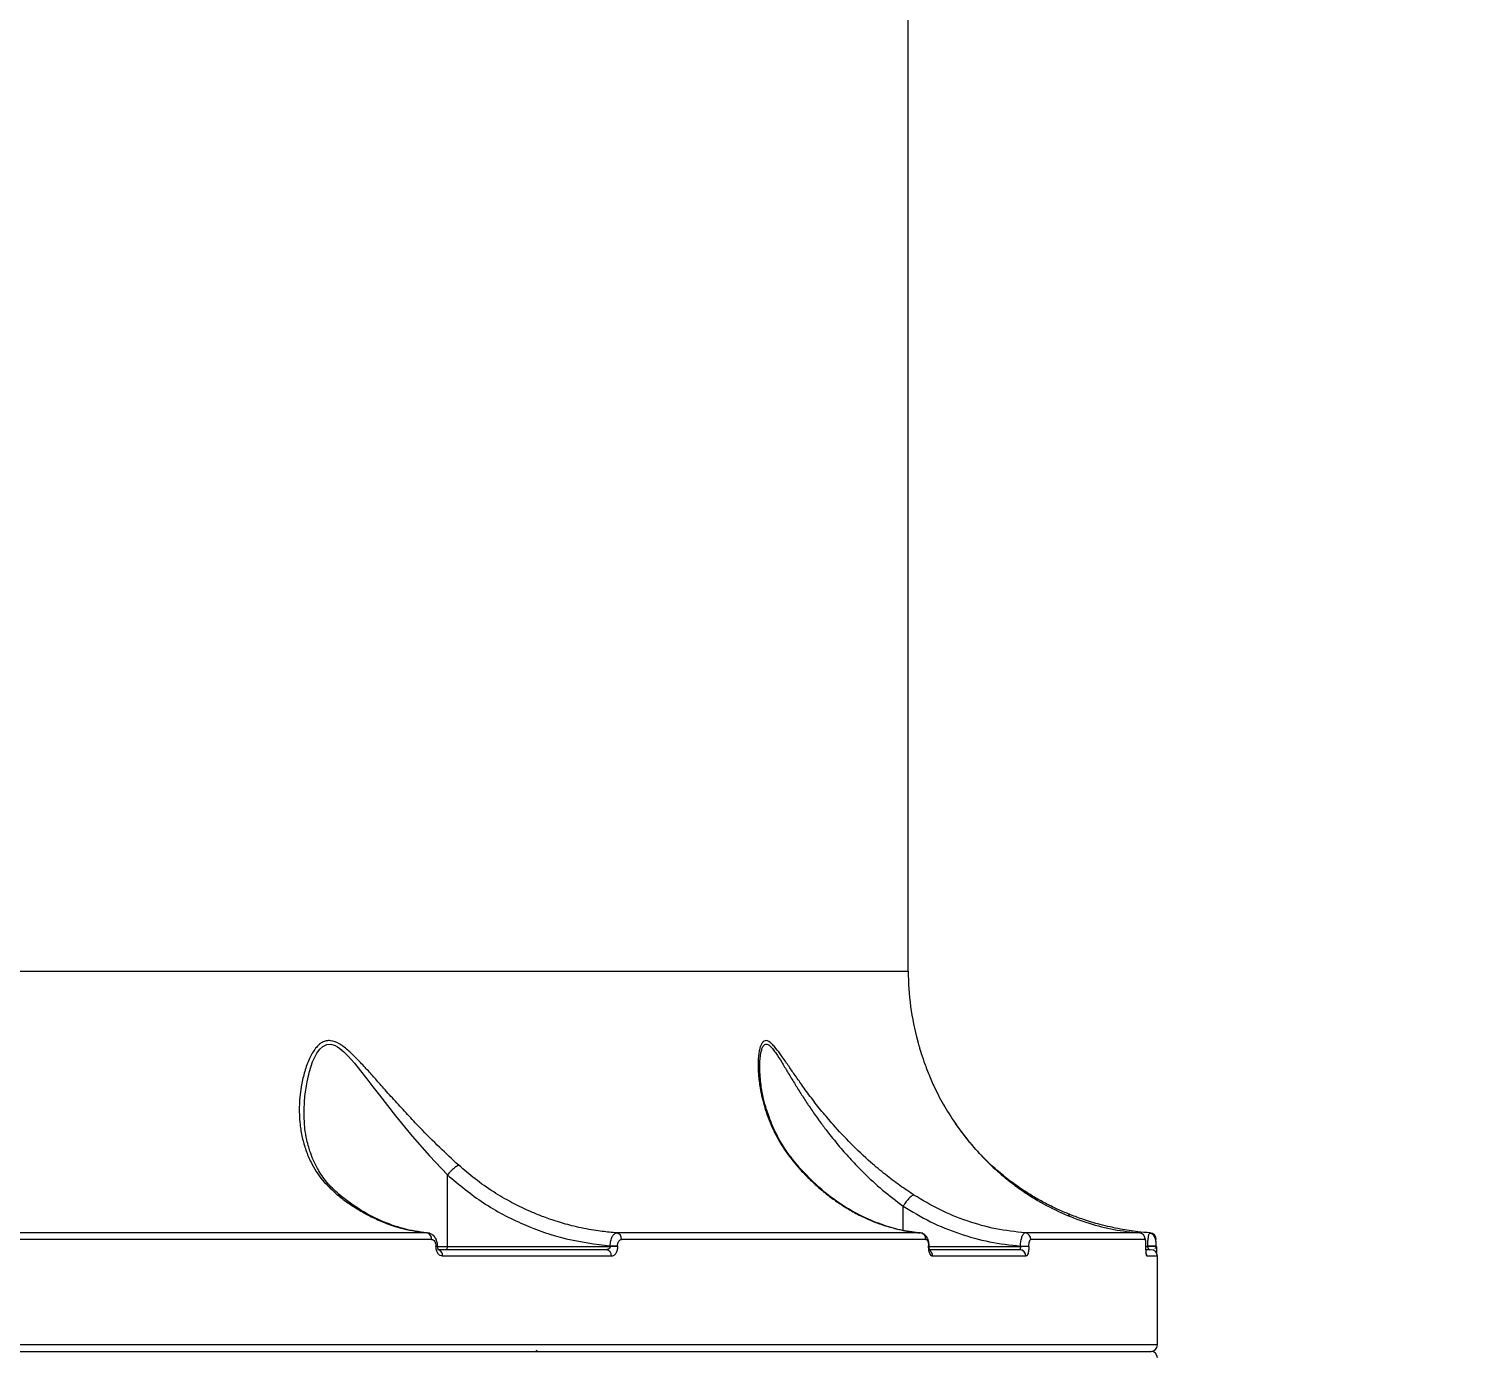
# Model space of a CAD drawing. Header units: millimetres. Extents: x -8045 to 6871, y -5915 to 5473.
# Drawn here: x -1678.8 to -1457.7, y 55.8 to 258.3 of the extents above; entities that cross this region are included whole.
import ezdxf

# ---------------------------------------------------------------- set-up
doc = ezdxf.new("R2010")
doc.units = ezdxf.units.MM
for name, color, linetype in [('DIKOM_ОБЪЕКТ', 7, 'Continuous'), ('DIKOM_РАЗМЕР_ЗОНА', 7, 'Continuous'), ('DIKOM_РАЗМЕР_ОБЪЕКТА', 7, 'Continuous')]:
    doc.layers.add(name, color=color, linetype=linetype)
doc.styles.add('style1', font='arial.ttf', dxfattribs={"width": 0.8})
doc.dimstyles.new('1-50', dxfattribs={"dimtxt": 300, "dimasz": 200, "dimexe": 100, "dimexo": 0, "dimgap": 100, "dimtad": 1, "dimtxsty": 'style1', "dimcen": 200, "dimclrd": 7, "dimclre": 7, "dimclrt": 7, "dimadec": 1, "dimazin": 2, "dimtfac": 1, "dimtmove": 0, "dimatfit": 2, "dimfxl": 0, "dimlwd": 25, "dimlwe": 18, "dimarcsym": 0})

# ---------------------------------------------------------------- blocks, each defined once
blk = doc.blocks.new('*D10')
at = {"layer": 'Defpoints', "color": 0, "linetype": 'Continuous', "transparency": 16777216}
for p in [(-1653.81, 3474.95), (-5616.46, -3083.4), (491.01, -3083.4)]:
    blk.add_point(p, dxfattribs=at)
at = {"layer": 'DIKOM_РАЗМЕР_ОБЪЕКТА', "color": 7, "linetype": 'Continuous', "lineweight": 18, "transparency": 16777216}
for p, q in [((-1653.81, 3474.95), (-5716.46, 3474.95)), ((491.01, -3083.4), (-5716.46, -3083.4))]:
    blk.add_line(p, q, dxfattribs=at)
at = {"layer": 'DIKOM_РАЗМЕР_ОБЪЕКТА', "color": 7, "linetype": 'Continuous', "lineweight": 25, "transparency": 16777216}
blk.add_line((-5616.46, 3274.95), (-5616.46, -2883.4), dxfattribs=at)
at = {"layer": 'DIKOM_РАЗМЕР_ОБЪЕКТА', "color": 7, "linetype": 'Continuous', "transparency": 16777216}
for points in [[(-5649.79, 3274.95), (-5583.12, 3274.95), (-5616.46, 3474.95)], [(-5649.79, -2883.4), (-5583.12, -2883.4), (-5616.46, -3083.4)]]:
    blk.add_solid(points, dxfattribs=at)
at = {"layer": 'DIKOM_РАЗМЕР_ОБЪЕКТА', "color": 7, "linetype": 'Continuous', "lineweight": 15, "transparency": 16777216, "insert": (-5869.63, -1326.86), "char_height": 300, "attachment_point": 5, "rotation": 90, "style": 'style1'}
blk.add_mtext('6550', dxfattribs=at)
blk = doc.blocks.new('*D12')
at = {"layer": 'Defpoints', "color": 0, "transparency": 16777216}
for p in [(-2189.61, 5472.65), (-7595.21, -5084.97), (-495.58, -5084.97)]:
    blk.add_point(p, dxfattribs=at)
at = {"layer": 'DIKOM_РАЗМЕР_ЗОНА', "color": 7, "lineweight": 18, "transparency": 16777216}
for p, q in [((-2189.61, 5472.65), (-7695.21, 5472.65)), ((-495.58, -5084.97), (-7695.21, -5084.97))]:
    blk.add_line(p, q, dxfattribs=at)
at = {"layer": 'DIKOM_РАЗМЕР_ЗОНА', "color": 7, "lineweight": 25, "transparency": 16777216}
blk.add_line((-7595.21, 5272.65), (-7595.21, -4884.97), dxfattribs=at)
at = {"layer": 'DIKOM_РАЗМЕР_ЗОНА', "color": 7, "transparency": 16777216}
for points in [[(-7628.55, 5272.65), (-7561.88, 5272.65), (-7595.21, 5472.65)], [(-7628.55, -4884.97), (-7561.88, -4884.97), (-7595.21, -5084.97)]]:
    blk.add_solid(points, dxfattribs=at)
at = {"layer": 'DIKOM_РАЗМЕР_ЗОНА', "color": 7, "transparency": 16777216, "insert": (-7848.38, -1452.59), "char_height": 300, "attachment_point": 5, "rotation": 90, "style": 'style1'}
blk.add_mtext('10550', dxfattribs=at)

msp = doc.modelspace()

# ---------------------------------------------------------------- linework, layer by layer
at = {"layer": 'DIKOM_ОБЪЕКТ', "color": 7, "linetype": 'Continuous', "lineweight": 15}
for p, q in [((-1544.813, 114.793), (-1544.813, 484.893)), ((-1864.965, 114.793), (-1544.813, 114.793)), ((-1535.818, 89.166), (-1537.613, 91.587)), ((-1561.583, 85.039), (-1561.845, 85.211)), ((-1615.042, 83.733), (-1615.043, 83.73)), ((-1615.043, 72.843), (-1615.043, 83.73)), ((-1545.582, 78.964), (-1545.583, 78.957)), ((-1545.583, 75.304), (-1545.583, 78.957)), ((-1618.146, 74.9), (-1683.977, 74.9)), ((-1617.463, 73.903), (-1683.44, 73.903)), ((-1618.146, 74.9), (-1617.84, 74.808)), ((-1542.963, 74.9), (-1589.248, 74.9)), ((-1542.114, 73.903), (-1588.501, 73.903)), ((-1542.585, 74.842), (-1542.931, 74.888)), ((-1509.608, 74.9), (-1527, 74.9)), ((-1508.685, 73.903), (-1526.115, 73.903)), ((-1508.573, 72.946), (-1508.576, 73.022)), ((-1616.784, 72.898), (-1616.784, 72.843)), ((-1616.784, 72.898), (-1616.522, 72.898)), ((-1616.522, 72.843), (-1616.784, 72.843)), ((-1616.522, 72.843), (-1616.522, 72.898)), ((-1616.522, 72.843), (-1615.043, 72.843)), ((-1590.051, 71.343), (-1615.771, 71.343)), ((-1615.043, 72.843), (-1590.242, 72.843)), ((-1590.242, 72.922), (-1590.242, 72.843)), ((-1590.242, 72.922), (-1589.111, 72.922)), ((-1589.111, 72.843), (-1590.242, 72.843)), ((-1589.111, 72.922), (-1589.111, 72.843)), ((-1541.703, 72.843), (-1541.703, 72.922)), ((-1541.703, 72.922), (-1541.62, 72.922)), ((-1541.703, 72.843), (-1541.619, 72.843)), ((-1541.619, 72.843), (-1541.619, 72.922)), ((-1541.619, 72.843), (-1527.702, 72.843)), ((-1526.875, 71.343), (-1541.076, 71.343)), ((-1527.702, 72.898), (-1527.702, 72.843)), ((-1527.702, 72.898), (-1526.418, 72.898)), ((-1526.418, 72.843), (-1527.702, 72.843)), ((-1526.418, 72.843), (-1526.418, 72.898)), ((-1508.575, 72.843), (-1508.575, 72.946)), ((-1508.575, 72.946), (-1508.571, 72.946)), ((-1508.575, 72.843), (-1508.571, 72.843)), ((-1508.571, 72.843), (-1508.571, 72.946)), ((-1508.571, 72.843), (-1508.316, 72.843)), ((-1508.55, 72.909), (-1508.316, 72.876)), ((-1506.813, 71.343), (-1508.409, 71.343)), ((-1508.316, 72.876), (-1508.316, 72.843)), ((-1506.981, 72.876), (-1508.316, 72.876)), ((-1506.981, 72.843), (-1508.316, 72.843)), ((-1506.981, 72.843), (-1506.981, 72.876)), ((-1506.813, 57.843), (-1506.813, 71.343)), ((-1506.813, 57.843), (-1925.811, 57.843))]:
    msp.add_line(p, q, dxfattribs=at)
at = {"layer": 'DIKOM_ОБЪЕКТ', "color": 7, "linetype": 'Continuous', "lineweight": 15, "flags": 128}
msp.add_lwpolyline([(-1636.893, 93.06), (-1636.895, 93.261), (-1636.895, 93.274), (-1636.894, 93.382), (-1636.889, 93.683), (-1636.84, 94.826), (-1636.768, 95.688), (-1636.688, 96.389), (-1636.438, 97.942), (-1636.076, 99.473), (-1635.585, 100.946), (-1634.926, 102.289), (-1634.483, 102.897), (-1634.025, 103.326), (-1633.434, 103.615), (-1632.806, 103.652), (-1632.162, 103.452), (-1631.818, 103.264), (-1631.457, 103.019), (-1630.81, 102.474), (-1630.182, 101.847), (-1629.226, 100.766), (-1628.279, 99.605), (-1627.328, 98.391), (-1626.389, 97.171), (-1625.396, 95.878), (-1624.176, 94.305), (-1622.939, 92.736), (-1621.593, 91.075), (-1620.404, 89.647), (-1617.773, 86.638), (-1615.042, 83.733), (-1615.042, 83.733)], dxfattribs=at)
at = {"layer": 'DIKOM_ОБЪЕКТ', "color": 7, "linetype": 'Continuous', "lineweight": 15}
for centre, radius, start, end in [((-1504.813, 114.793), 40, 180, 195.46711), ((-1618.382, 74.006), 0.925, 353.59496, 75.1826), ((-1589.435, 73.982), 0.937, 355.16342, 78.47468), ((-1543.081, 73.939), 0.968, 357.85389, 82.95699), ((-1527.097, 73.923), 0.982, 358.82003, 84.30108), ((-1509.684, 73.905), 0.998, 359.88583, 85.66167), ((-1508.014, 73.903), 1, 359.99051, 85.78536), ((-1616.712, 71.441), 0.945, 354.00271, 69.44285), ((-1590.964, 71.432), 0.918, 354.41666, 83.02862), ((-1542.088, 71.361), 1.012, 358.98585, 57.87233), ((-1527.851, 71.366), 0.977, 358.63252, 88.56476), ((-1509.412, 71.343), 1.003, 359.98967, 26.2588), ((-1507.813, 71.343), 1, 0, 90), ((-1507.813, 57.843), 1, 270, 0), ((-1601.746, 57.264), 0.425, 277.82318, 336.79214), ((-1507.813, 55.843), 1, 0, 90)]:
    msp.add_arc(centre, radius, start, end, dxfattribs=at)
for points, knots in [([(-1613.324, 85.211), (-1614.292, 86.103), (-1616.287, 87.943), (-1618.886, 90.561), (-1621.125, 92.926), (-1622.972, 94.946), (-1624.643, 96.819), (-1626.115, 98.483), (-1627.462, 99.985), (-1628.76, 101.381), (-1629.881, 102.472), (-1630.757, 103.2), (-1631.68, 103.842), (-1632.624, 104.23), (-1633.518, 104.189), (-1634.129, 103.953), (-1634.669, 103.552), (-1635.374, 102.779), (-1636.138, 101.438), (-1636.832, 99.531), (-1637.384, 97.177), (-1637.679, 94.457), (-1637.591, 91.758), (-1637.209, 89.437), (-1636.659, 87.5), (-1635.718, 85.296), (-1634.252, 82.929), (-1632.584, 81.405), (-1631.777, 80.667)], [0, 0, 0, 0, 0.0604719, 0.1246567, 0.1657797, 0.2076503, 0.2490781, 0.2812391, 0.311305, 0.3448545, 0.3738887, 0.3903481, 0.4052866, 0.4367073, 0.4521776, 0.4682162, 0.4839573, 0.4996502, 0.5393267, 0.5823076, 0.6251122, 0.6871944, 0.7495462, 0.79166, 0.8334009, 0.874471, 0.9392767, 1, 1, 1, 1]), ([(-1543.932, 80.667), (-1544.649, 81.146), (-1546.112, 82.121), (-1548.323, 83.8), (-1550.843, 85.904), (-1553.55, 88.456), (-1555.998, 91.082), (-1557.978, 93.425), (-1559.568, 95.45), (-1560.947, 97.325), (-1562.111, 98.981), (-1563.137, 100.475), (-1564.08, 101.841), (-1564.854, 102.885), (-1565.425, 103.542), (-1566, 104.077), (-1566.525, 104.282), (-1566.939, 104.048), (-1567.183, 103.704), (-1567.374, 103.225), (-1567.585, 102.375), (-1567.719, 100.972), (-1567.668, 99.039), (-1567.374, 96.678), (-1566.738, 93.962), (-1565.598, 90.945), (-1564.041, 87.983), (-1562.577, 86.135), (-1561.845, 85.211)], [0, 0, 0, 0, 0.040053, 0.0817015, 0.1253598, 0.1880311, 0.2501083, 0.2913226, 0.3332909, 0.3746815, 0.4071105, 0.4370814, 0.4709429, 0.499827, 0.5163431, 0.5313527, 0.5627201, 0.5779166, 0.5941647, 0.609007, 0.625353, 0.6651571, 0.7080097, 0.7505738, 0.8125542, 0.8748079, 0.9374355, 1, 1, 1, 1]), ([(-1543.365, 104.124), (-1543.371, 104.148), (-1543.39, 104.22), (-1543.331, 103.993), (-1543.241, 103.66), (-1543.105, 103.177), (-1542.858, 102.341), (-1542.413, 100.97), (-1541.703, 99.085), (-1540.688, 96.781), (-1539.319, 94.122), (-1538.011, 92.166), (-1537.355, 91.185)], [0, 0, 0, 0, 0.0243191, 0.0717921, 0.1227195, 0.1690786, 0.2200096, 0.3444463, 0.4781323, 0.6111277, 0.8050614, 1, 1, 1, 1]), ([(-1567.436, 100.048), (-1567.419, 100.685), (-1567.396, 101.564), (-1567.225, 102.529), (-1567.065, 103.082), (-1566.841, 103.496), (-1566.544, 103.701), (-1566.25, 103.652), (-1565.988, 103.49), (-1565.723, 103.26), (-1565.373, 102.856), (-1564.81, 102.074), (-1564.087, 100.917), (-1563.205, 99.441), (-1562.286, 97.914), (-1561.322, 96.354), (-1560.309, 94.782), (-1559.216, 93.167), (-1558.098, 91.609), (-1556.783, 89.874), (-1555.291, 88.038), (-1553.529, 86.044), (-1551.371, 83.813), (-1548.734, 81.363), (-1546.635, 79.766), (-1545.582, 78.964)], [0, 0, 0, 0, 0.0617312, 0.0851476, 0.108515, 0.1333606, 0.1559247, 0.178831, 0.1907624, 0.2032177, 0.2253042, 0.2504381, 0.2976362, 0.344456, 0.3912123, 0.4380798, 0.4850847, 0.5318641, 0.5823494, 0.6249513, 0.6887424, 0.7507227, 0.8121851, 0.9056837, 1, 1, 1, 1]), ([(-1561.556, 85.046), (-1562.161, 85.775), (-1563.331, 87.186), (-1564.569, 89.28), (-1565.438, 91.07), (-1566.012, 92.516), (-1566.471, 93.885), (-1566.904, 95.48), (-1567.324, 97.602), (-1567.396, 99.166), (-1567.436, 100.035)], [0, 0, 0, 0, 0.1570201, 0.3036598, 0.4217168, 0.5095964, 0.5833598, 0.6881636, 0.8269302, 1, 1, 1, 1]), ([(-1631.269, 80.536), (-1631.964, 81.147), (-1633.293, 82.317), (-1634.58, 84.177), (-1635.415, 85.779), (-1635.894, 87.001), (-1636.227, 88.048), (-1636.528, 89.249), (-1636.824, 90.961), (-1636.869, 92.345), (-1636.895, 93.13)], [0, 0, 0, 0, 0.1801974, 0.3448231, 0.4730333, 0.5651397, 0.6261456, 0.7111809, 0.8362602, 1, 1, 1, 1]), ([(-1537.355, 91.185), (-1536.932, 90.607), (-1536.066, 89.422), (-1534.643, 87.731), (-1533.088, 86.065), (-1531.472, 84.524), (-1529.803, 83.101), (-1528.149, 81.837), (-1526.414, 80.651), (-1524.058, 79.221), (-1521.002, 77.692), (-1517.264, 76.312), (-1513.46, 75.332), (-1510.893, 75.044), (-1509.608, 74.9)], [0, 0, 0, 0, 0.0582637, 0.1194044, 0.1834727, 0.2505194, 0.3109847, 0.3747111, 0.4347238, 0.4995494, 0.6251068, 0.7503633, 0.8750547, 1, 1, 1, 1]), ([(-1520.058, 77.658), (-1520.656, 77.903), (-1521.86, 78.397), (-1523.663, 79.273), (-1525.44, 80.246), (-1527.317, 81.409), (-1529.299, 82.808), (-1531.342, 84.475), (-1533.543, 86.522), (-1534.886, 88.08), (-1535.666, 88.984)], [0, 0, 0, 0, 0.1007416, 0.2029736, 0.3021417, 0.403793, 0.5324033, 0.6661882, 0.8062576, 1, 1, 1, 1]), ([(-1613.324, 85.211), (-1613.434, 85.16), (-1613.66, 85.055), (-1614.119, 84.699), (-1614.606, 84.241), (-1614.899, 83.899), (-1615.042, 83.733)], [0, 0, 0, 0, 0.2426402, 0.4999387, 0.757265, 1, 1, 1, 1]), ([(-1589.248, 74.9), (-1589.98, 74.965), (-1591.145, 75.069), (-1593.325, 75.39), (-1595.609, 75.85), (-1598.15, 76.555), (-1600.253, 77.275), (-1602.602, 78.214), (-1605.17, 79.443), (-1608.088, 81.155), (-1610.799, 83.036), (-1612.502, 84.503), (-1613.324, 85.211)], [0, 0, 0, 0, 0.0834178, 0.1326336, 0.2497663, 0.3471574, 0.4307766, 0.500643, 0.6321776, 0.7504939, 0.8794952, 1, 1, 1, 1]), ([(-1561.845, 85.211), (-1561.423, 84.739), (-1560.557, 83.771), (-1559.156, 82.41), (-1557.716, 81.159), (-1556.228, 80.015), (-1554.683, 78.966), (-1553.266, 78.133), (-1551.984, 77.469), (-1550.836, 76.935), (-1549.52, 76.4), (-1547.949, 75.862), (-1546.429, 75.455), (-1545.141, 75.195), (-1544.073, 75.02), (-1543.386, 74.946), (-1542.963, 74.9)], [0, 0, 0, 0, 0.0796007, 0.1629936, 0.2501932, 0.3277306, 0.4111773, 0.5005418, 0.5514368, 0.6100236, 0.6763102, 0.7503083, 0.8443804, 0.9003152, 0.9386334, 1, 1, 1, 1]), ([(-1543.587, 74.974), (-1544.05, 75.029), (-1545.449, 75.192), (-1547.899, 75.818), (-1551.055, 76.974), (-1554.503, 78.822), (-1558.179, 81.458), (-1560.469, 83.879), (-1561.673, 85.151)], [0, 0, 0, 0, 0.0700255, 0.2117032, 0.3753019, 0.5623295, 0.7699704, 1, 1, 1, 1]), ([(-1615.043, 83.73), (-1613.249, 82.243), (-1609.66, 79.267), (-1603.51, 76.068), (-1597.012, 73.785), (-1592.499, 73.21), (-1590.242, 72.922)], [0, 0, 0, 0, 0.2502248, 0.5007436, 0.7502448, 1, 1, 1, 1]), ([(-1631.777, 80.667), (-1631.325, 80.316), (-1630.376, 79.578), (-1628.825, 78.552), (-1627.085, 77.557), (-1624.715, 76.446), (-1621.724, 75.407), (-1619.339, 75.069), (-1618.146, 74.9)], [0, 0, 0, 0, 0.1088702, 0.2289002, 0.3600871, 0.5024308, 0.7512131, 1, 1, 1, 1]), ([(-1631.31, 80.517), (-1631.361, 80.557), (-1631.486, 80.653), (-1631.669, 80.662), (-1631.777, 80.667)], [0, 0, 0, 0, 0.4059281, 1, 1, 1, 1]), ([(-1617.715, 74.842), (-1618.915, 75.001), (-1621.31, 75.317), (-1624.82, 76.528), (-1628.218, 78.219), (-1630.325, 79.8), (-1631.375, 80.587)], [0, 0, 0, 0, 0.2497506, 0.4988067, 0.750153, 1, 1, 1, 1]), ([(-1543.932, 80.667), (-1543.992, 80.659), (-1544.111, 80.643), (-1544.354, 80.487), (-1544.615, 80.258), (-1544.936, 79.91), (-1545.276, 79.468), (-1545.491, 79.113), (-1545.582, 78.964)], [0, 0, 0, 0, 0.1589011, 0.3167233, 0.467352, 0.6058605, 0.8350561, 1, 1, 1, 1]), ([(-1527, 74.9), (-1528.494, 75.071), (-1531.481, 75.412), (-1535.843, 76.644), (-1540.044, 78.336), (-1542.642, 79.893), (-1543.932, 80.667)], [0, 0, 0, 0, 0.2508616, 0.5017183, 0.7524384, 1, 1, 1, 1]), ([(-1545.583, 78.957), (-1544.208, 78.134), (-1541.462, 76.491), (-1537.022, 74.713), (-1532.429, 73.425), (-1529.277, 73.074), (-1527.702, 72.898)], [0, 0, 0, 0, 0.2498646, 0.4987251, 0.7494327, 1, 1, 1, 1]), ([(-1520.058, 77.658), (-1520.098, 77.667), (-1520.18, 77.686), (-1520.304, 77.644), (-1520.388, 77.572), (-1520.412, 77.552)], [0, 0, 0, 0, 0.4012727, 0.8311657, 1, 1, 1, 1]), ([(-1507.941, 74.9), (-1508.562, 74.953), (-1510.077, 75.084), (-1512.633, 75.479), (-1515.406, 76.105), (-1517.935, 76.859), (-1519.41, 77.414), (-1520.058, 77.658)], [0, 0, 0, 0, 0.1503547, 0.3668246, 0.622625, 0.8340799, 1, 1, 1, 1]), ([(-1616.522, 72.898), (-1616.544, 73.141), (-1616.586, 73.613), (-1616.903, 74.223), (-1617.329, 74.66), (-1617.685, 74.789), (-1617.853, 74.85)], [0, 0, 0, 0, 0.2793144, 0.5418461, 0.7840223, 1, 1, 1, 1]), ([(-1617.463, 73.903), (-1617.374, 73.887), (-1617.196, 73.857), (-1616.972, 73.625), (-1616.816, 73.293), (-1616.795, 73.03), (-1616.784, 72.898)], [0, 0, 0, 0, 0.2500721, 0.4998814, 0.7492485, 1, 1, 1, 1]), ([(-1590.242, 72.922), (-1590.218, 73.186), (-1590.17, 73.71), (-1589.928, 74.361), (-1589.608, 74.808), (-1589.367, 74.869), (-1589.248, 74.9)], [0, 0, 0, 0, 0.2537201, 0.505455, 0.7541402, 1, 1, 1, 1]), ([(-1589.111, 72.922), (-1589.109, 72.988), (-1589.104, 73.12), (-1589.066, 73.309), (-1589.009, 73.482), (-1588.905, 73.678), (-1588.735, 73.862), (-1588.579, 73.889), (-1588.501, 73.903)], [0, 0, 0, 0, 0.1257251, 0.2510947, 0.3758653, 0.501326, 0.7505091, 1, 1, 1, 1]), ([(-1541.62, 72.922), (-1541.625, 73.072), (-1541.638, 73.404), (-1541.78, 73.953), (-1542.053, 74.409), (-1542.4, 74.72), (-1542.627, 74.808), (-1542.744, 74.853)], [0, 0, 0, 0, 0.1792694, 0.3970264, 0.6685125, 0.8274728, 1, 1, 1, 1]), ([(-1542.114, 73.903), (-1542.061, 73.889), (-1541.955, 73.862), (-1541.841, 73.678), (-1541.771, 73.481), (-1541.732, 73.308), (-1541.707, 73.12), (-1541.704, 72.988), (-1541.703, 72.922)], [0, 0, 0, 0, 0.2500617, 0.4991822, 0.624885, 0.7494644, 0.8746676, 1, 1, 1, 1]), ([(-1527.702, 72.898), (-1527.684, 73.16), (-1527.647, 73.684), (-1527.478, 74.346), (-1527.252, 74.81), (-1527.084, 74.87), (-1527, 74.9)], [0, 0, 0, 0, 0.2497741, 0.4995455, 0.7495607, 1, 1, 1, 1]), ([(-1526.418, 72.898), (-1526.413, 73.03), (-1526.404, 73.293), (-1526.334, 73.625), (-1526.234, 73.857), (-1526.155, 73.887), (-1526.115, 73.903)], [0, 0, 0, 0, 0.2507686, 0.5001149, 0.7499457, 1, 1, 1, 1]), ([(-1508.656, 73.859), (-1508.662, 73.925), (-1508.669, 74.021), (-1508.716, 74.1), (-1508.73, 74.123)], [0, 0, 0, 0, 0.6973417, 1, 1, 1, 1]), ([(-1508.575, 72.946), (-1508.576, 73.016), (-1508.577, 73.157), (-1508.585, 73.352), (-1508.596, 73.525), (-1508.616, 73.71), (-1508.646, 73.87), (-1508.672, 73.892), (-1508.685, 73.903)], [0, 0, 0, 0, 0.1242576, 0.2500825, 0.37259, 0.5005245, 0.7502896, 1, 1, 1, 1]), ([(-1508.316, 72.876), (-1508.311, 73.015), (-1508.301, 73.292), (-1508.27, 73.687), (-1508.229, 74.044), (-1508.163, 74.447), (-1508.064, 74.823), (-1507.982, 74.874), (-1507.941, 74.9)], [0, 0, 0, 0, 0.1298915, 0.257593, 0.3846609, 0.5094777, 0.7556081, 1, 1, 1, 1]), ([(-1507.001, 72.876), (-1507.005, 73.083), (-1507.012, 73.502), (-1507.113, 74.01), (-1507.287, 74.38), (-1507.481, 74.622), (-1507.721, 74.802), (-1507.909, 74.846), (-1508.002, 74.867)], [0, 0, 0, 0, 0.2357947, 0.4760947, 0.6048632, 0.7375656, 0.871149, 1, 1, 1, 1]), ([(-1615.771, 71.343), (-1615.904, 71.365), (-1616.168, 71.41), (-1616.503, 71.756), (-1616.738, 72.252), (-1616.769, 72.645), (-1616.784, 72.843)], [0, 0, 0, 0, 0.2500017, 0.4997783, 0.7494517, 1, 1, 1, 1]), ([(-1616.376, 72.316), (-1616.376, 72.313), (-1616.373, 72.302), (-1616.408, 72.337), (-1616.451, 72.422), (-1616.486, 72.525), (-1616.515, 72.666), (-1616.52, 72.782), (-1616.522, 72.843)], [0, 0, 0, 0, 0.0839471, 0.3459766, 0.4909513, 0.6472818, 0.8163346, 1, 1, 1, 1]), ([(-1590.853, 72.343), (-1594.942, 72.343), (-1603.119, 72.343), (-1612.048, 72.343), (-1616.512, 72.343)], [0, 0, 0, 0, 0.4999996, 1, 1, 1, 1]), ([(-1615.205, 72.343), (-1615.183, 72.35), (-1615.141, 72.365), (-1615.087, 72.481), (-1615.05, 72.646), (-1615.045, 72.777), (-1615.043, 72.843)], [0, 0, 0, 0, 0.2500251, 0.4999674, 0.7499836, 1, 1, 1, 1]), ([(-1590.242, 72.843), (-1590.244, 72.808), (-1590.25, 72.737), (-1590.293, 72.634), (-1590.361, 72.538), (-1590.477, 72.439), (-1590.645, 72.359), (-1590.783, 72.348), (-1590.853, 72.343)], [0, 0, 0, 0, 0.1100839, 0.2281195, 0.3574862, 0.5008025, 0.7499822, 1, 1, 1, 1]), ([(-1589.111, 72.843), (-1589.115, 72.742), (-1589.122, 72.54), (-1589.181, 72.252), (-1589.27, 71.988), (-1589.43, 71.688), (-1589.691, 71.406), (-1589.931, 71.364), (-1590.051, 71.343)], [0, 0, 0, 0, 0.1252819, 0.2510465, 0.3755183, 0.5013025, 0.7505012, 1, 1, 1, 1]), ([(-1541.076, 71.343), (-1541.156, 71.364), (-1541.315, 71.406), (-1541.489, 71.689), (-1541.596, 71.989), (-1541.656, 72.253), (-1541.695, 72.54), (-1541.7, 72.742), (-1541.703, 72.843)], [0, 0, 0, 0, 0.2500189, 0.499155, 0.6248202, 0.7494686, 0.8748906, 1, 1, 1, 1]), ([(-1541.559, 72.215), (-1541.556, 72.215), (-1541.546, 72.216), (-1541.559, 72.27), (-1541.583, 72.394), (-1541.612, 72.59), (-1541.617, 72.756), (-1541.62, 72.843)], [0, 0, 0, 0, 0.0744923, 0.2817902, 0.5027236, 0.7409337, 1, 1, 1, 1]), ([(-1527.827, 72.343), (-1529.958, 72.343), (-1534.101, 72.343), (-1539.13, 72.343), (-1541.572, 72.343)], [0, 0, 0, 0, 0.5144075, 1, 1, 1, 1]), ([(-1527.702, 72.843), (-1527.703, 72.779), (-1527.706, 72.683), (-1527.721, 72.566), (-1527.74, 72.475), (-1527.764, 72.403), (-1527.795, 72.352), (-1527.815, 72.346), (-1527.827, 72.343)], [0, 0, 0, 0, 0.2401005, 0.3676949, 0.5000309, 0.6877386, 0.8284124, 1, 1, 1, 1]), ([(-1526.418, 72.843), (-1526.425, 72.645), (-1526.439, 72.252), (-1526.544, 71.756), (-1526.695, 71.41), (-1526.815, 71.365), (-1526.875, 71.343)], [0, 0, 0, 0, 0.2505414, 0.5002003, 0.7499941, 1, 1, 1, 1]), ([(-1508.409, 71.343), (-1508.429, 71.361), (-1508.467, 71.396), (-1508.513, 71.648), (-1508.543, 71.939), (-1508.561, 72.208), (-1508.573, 72.513), (-1508.575, 72.734), (-1508.575, 72.843)], [0, 0, 0, 0, 0.2496003, 0.4993496, 0.6272918, 0.7499024, 0.8763393, 1, 1, 1, 1]), ([(-1507.974, 72.343), (-1507.917, 72.343), (-1507.82, 72.343), (-1508.347, 72.343), (-1508.565, 72.343)], [0, 0, 0, 0, 0.5875893, 1, 1, 1, 1]), ([(-1508.316, 72.843), (-1508.314, 72.802), (-1508.309, 72.718), (-1508.276, 72.611), (-1508.231, 72.522), (-1508.162, 72.431), (-1508.062, 72.358), (-1507.98, 72.348), (-1507.939, 72.343)], [0, 0, 0, 0, 0.1200587, 0.2511675, 0.3671961, 0.5009029, 0.7498726, 1, 1, 1, 1]), ([(-1507.232, 72.562), (-1507.209, 72.569), (-1507.135, 72.591), (-1507.053, 72.673), (-1507.019, 72.785), (-1507.001, 72.843)], [0, 0, 0, 0, 0.1769714, 0.5788558, 1, 1, 1, 1]), ([(-1506.982, 72.843), (-1506.981, 72.741), (-1506.981, 72.536), (-1506.978, 72.247), (-1506.974, 72.013), (-1506.971, 71.896), (-1506.97, 71.851)], [0, 0, 0, 0, 0.2765787, 0.554832, 0.8293745, 1, 1, 1, 1]), ([(-1925.813, 56.843), (-1918.788, 56.843), (-1904.66, 56.843), (-1883.413, 56.843), (-1862.063, 56.843), (-1840.691, 56.843), (-1819.367, 56.843), (-1798.184, 56.843), (-1777.236, 56.843), (-1756.628, 56.843), (-1736.448, 56.843), (-1716.78, 56.843), (-1697.712, 56.843), (-1679.324, 56.843), (-1661.688, 56.843), (-1644.866, 56.843), (-1628.928, 56.843), (-1613.923, 56.843), (-1599.892, 56.843), (-1586.855, 56.843), (-1574.833, 56.843), (-1563.795, 56.843), (-1553.679, 56.843), (-1544.45, 56.843), (-1536.131, 56.843), (-1528.78, 56.843), (-1522.449, 56.843), (-1517.188, 56.843), (-1513.052, 56.843), (-1510.03, 56.843), (-1508.327, 56.843), (-1507.623, 56.843), (-1507.822, 56.843), (-1507.826, 56.843)], [0, 0, 0, 0, 0.0320693, 0.0644991, 0.0972602, 0.1303218, 0.1636508, 0.1972731, 0.2310651, 0.2649892, 0.2990072, 0.3330798, 0.3671519, 0.4011695, 0.4350937, 0.468886, 0.5025087, 0.5358374, 0.5688985, 0.6016597, 0.6340899, 0.6661596, 0.6982287, 0.7306586, 0.7634198, 0.7964812, 0.8298104, 0.8634325, 0.8972246, 0.9311488, 0.9651667, 0.9992393, 1, 1, 1, 1]), ([(-1925.813, 56.843), (-1918.788, 56.843), (-1904.66, 56.843), (-1883.413, 56.843), (-1862.063, 56.843), (-1840.691, 56.843), (-1819.367, 56.843), (-1798.184, 56.843), (-1777.236, 56.843), (-1756.628, 56.843), (-1736.448, 56.843), (-1716.78, 56.843), (-1697.712, 56.843), (-1679.324, 56.843), (-1661.688, 56.843), (-1644.866, 56.843), (-1628.928, 56.843), (-1613.923, 56.843), (-1599.892, 56.843), (-1586.855, 56.843), (-1574.833, 56.843), (-1563.795, 56.843), (-1553.679, 56.843), (-1544.45, 56.843), (-1536.131, 56.843), (-1528.78, 56.843), (-1522.449, 56.843), (-1517.188, 56.843), (-1513.052, 56.843), (-1510.03, 56.843), (-1508.327, 56.843), (-1507.623, 56.843), (-1507.822, 56.843), (-1507.826, 56.843)], [0, 0, 0, 0, 0.0320693, 0.0644991, 0.0972602, 0.1303218, 0.1636508, 0.1972731, 0.2310651, 0.2649892, 0.2990072, 0.3330798, 0.3671519, 0.4011695, 0.4350937, 0.468886, 0.5025087, 0.5358374, 0.5688985, 0.6016597, 0.6340899, 0.6661596, 0.6982287, 0.7306586, 0.7634198, 0.7964812, 0.8298104, 0.8634325, 0.8972246, 0.9311488, 0.9651667, 0.9992393, 1, 1, 1, 1])]:
    msp.add_open_spline(points, degree=3, knots=knots, dxfattribs=at)

# ---------------------------------------------------------------- dimensions: what is measured, and where the dimension line sits
at = {"layer": 'DIKOM_РАЗМЕР_ЗОНА'}
dim = msp.add_linear_dim(base=(-7595.212, -5084.969), p1=(-2189.606, 5472.652), p2=(-495.584, -5084.969), angle=90, text='10550', dimstyle='1-50', dxfattribs=at)
dim.commit()
dim.dimension.update_dxf_attribs({"geometry": '*D12', "text_midpoint": (-7595.212, -1452.593), "dimtype": 160})
at = {"layer": 'DIKOM_РАЗМЕР_ОБЪЕКТА', "color": 7, "linetype": 'Continuous', "lineweight": 15}
dim = msp.add_linear_dim(base=(-5616.456, -3083.398), p1=(-1653.813, 3474.95), p2=(491.015, -3083.398), angle=90, text='6550', dimstyle='1-50', dxfattribs=at)
dim.commit()
dim.dimension.update_dxf_attribs({"geometry": '*D10', "text_midpoint": (-5616.456, -1326.858), "dimtype": 160})

doc.saveas('drawing.dxf')
